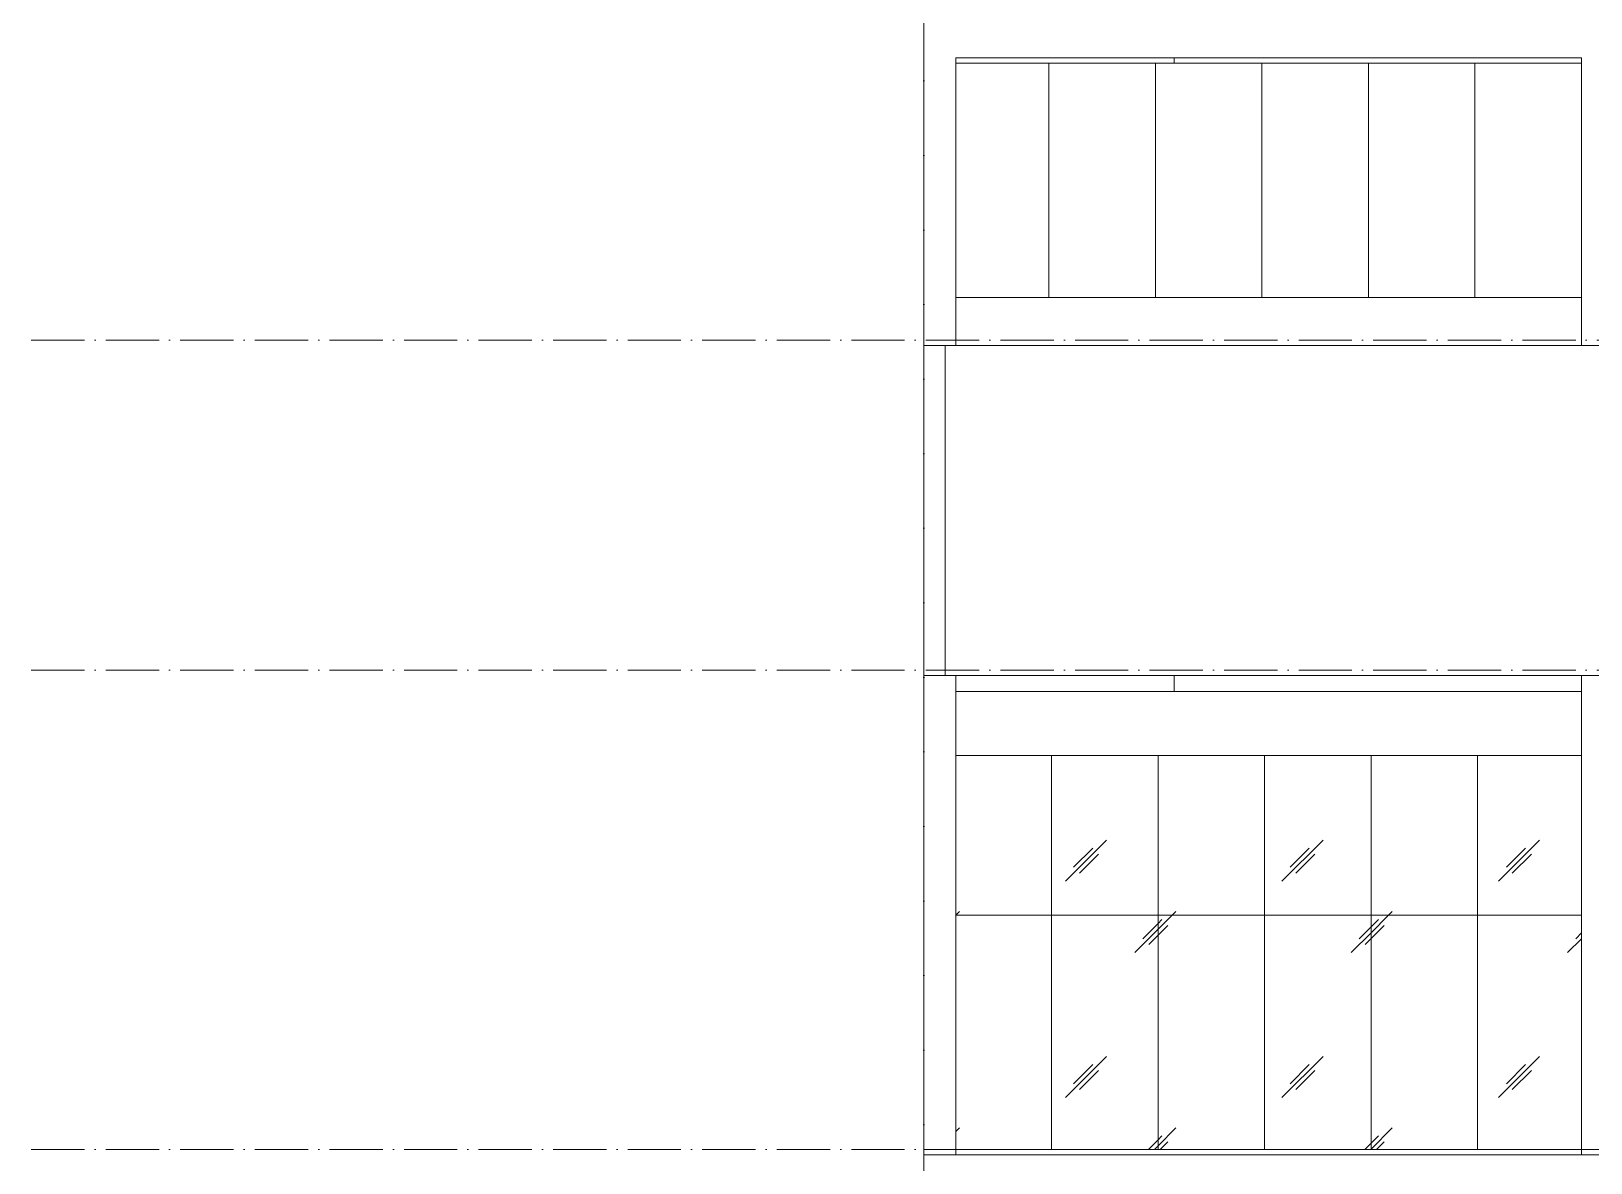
# Model space of a CAD drawing. Header units: millimetres. Extents: x -8482 to 130249, y -7482 to 93550.
# Drawn here: x -8382 to 6262, y 10875 to 21500 of the extents above; entities that cross this region are included whole.
import ezdxf

# ---------------------------------------------------------------- set-up
doc = ezdxf.new("R2010")
doc.units = ezdxf.units.MM
doc.linetypes.add('Grid Line', pattern=[14, 10, -2, 0, -2])
for name, color, linetype, lineweight in [('KINH', 152, 'Continuous', 5), ('NET CAT', 3, 'Continuous', 5), ('NET CATConcrete', 3, 'Continuous', 5), ('NET-THAY', 2, 'Continuous', 9), ('TRUC', 225, 'Continuous', 5)]:
    doc.layers.add(name, color=color, linetype=linetype, lineweight=lineweight)
pattern_1 = [(45, (19748.1, 1401.6), (0, 2032), [253.6, -2620.09]), (45, (19693, 1456.7), (0, 2032), [253.6, -2620.09]), (45, (19617, 1325.7), (0, 2032), [546.2, -2327.48]), (45, (18366.3, 2763), (0, 2032), [253.6, -2620.09]), (45, (18311.2, 2818.2), (0, 2032), [253.6, -2620.09]), (45, (18235.3, 2687.1), (0, 2032), [546.2, -2327.48])]

# ---------------------------------------------------------------- blocks, each defined once
blk = doc.blocks.new('System Panel - Glazed-V170-MẶT ĐỨNG TRỤC A-Q')
at = {"layer": 'KINH'}
h = blk.add_hatch(dxfattribs=at)
h.set_pattern_fill('FP_6', color=256, style=0, pattern_type=2)
h.set_pattern_definition(pattern_1)
h.paths.add_polyline_path([(6175, 11000), (6175, 13200), (5200, 13200), (5200, 11000)], flags=0)
at = {"layer": 'KINH', "color": 10}
for p, q in [((6175, 13200), (5200, 13200)), ((5200, 13200), (5200, 11000))]:
    blk.add_line(p, q, dxfattribs=at)
blk = doc.blocks.new('System Panel - Glazed-V171-MẶT ĐỨNG TRỤC A-Q')
at = {"layer": 'KINH'}
h = blk.add_hatch(dxfattribs=at)
h.set_pattern_fill('FP_6', color=256, style=0, pattern_type=2)
h.set_pattern_definition(pattern_1)
h.paths.add_polyline_path([(5200, 11000), (5200, 13200), (4200, 13200), (4200, 11000)], flags=0)
at = {"layer": 'KINH', "color": 10}
for p, q in [((5200, 13200), (4200, 13200)), ((4200, 13200), (4200, 11000)), ((5200, 11000), (5200, 13200))]:
    blk.add_line(p, q, dxfattribs=at)
blk = doc.blocks.new('System Panel - Glazed-V172-MẶT ĐỨNG TRỤC A-Q')
at = {"layer": 'KINH'}
h = blk.add_hatch(dxfattribs=at)
h.set_pattern_fill('FP_6', color=256, style=0, pattern_type=2)
h.set_pattern_definition(pattern_1)
h.paths.add_polyline_path([(4200, 11000), (4200, 13200), (3200, 13200), (3200, 11000)], flags=0)
at = {"layer": 'KINH', "color": 10}
for p, q in [((4200, 13200), (3200, 13200)), ((3200, 13200), (3200, 11000)), ((4200, 11000), (4200, 13200))]:
    blk.add_line(p, q, dxfattribs=at)
blk = doc.blocks.new('System Panel - Glazed-V173-MẶT ĐỨNG TRỤC A-Q')
at = {"layer": 'KINH'}
h = blk.add_hatch(dxfattribs=at)
h.set_pattern_fill('FP_6', color=256, style=0, pattern_type=2)
h.set_pattern_definition(pattern_1)
h.paths.add_polyline_path([(3200, 11000), (3200, 13200), (2200, 13200), (2200, 11000)], flags=0)
at = {"layer": 'KINH', "color": 10}
for p, q in [((3200, 13200), (2200, 13200)), ((2200, 13200), (2200, 11000)), ((3200, 11000), (3200, 13200))]:
    blk.add_line(p, q, dxfattribs=at)
blk = doc.blocks.new('System Panel - Glazed-V174-MẶT ĐỨNG TRỤC A-Q')
at = {"layer": 'KINH'}
h = blk.add_hatch(dxfattribs=at)
h.set_pattern_fill('FP_6', color=256, style=0, pattern_type=2)
h.set_pattern_definition(pattern_1)
h.paths.add_polyline_path([(2200, 11000), (2200, 13200), (1200, 13200), (1200, 11000)], flags=0)
at = {"layer": 'KINH', "color": 10}
for p, q in [((2200, 13200), (1200, 13200)), ((1200, 13200), (1200, 11000)), ((2200, 11000), (2200, 13200))]:
    blk.add_line(p, q, dxfattribs=at)
blk = doc.blocks.new('System Panel - Glazed-V175-MẶT ĐỨNG TRỤC A-Q')
at = {"layer": 'KINH'}
h = blk.add_hatch(dxfattribs=at)
h.set_pattern_fill('FP_6', color=256, style=0, pattern_type=2)
h.set_pattern_definition(pattern_1)
h.paths.add_polyline_path([(856, 11000), (1200, 11000), (1200, 13200), (300, 13200), (300, 11000)], flags=0)
at = {"layer": 'KINH', "color": 10}
for p, q in [((1200, 13200), (300, 13200)), ((1200, 11000), (1200, 13200))]:
    blk.add_line(p, q, dxfattribs=at)
blk = doc.blocks.new('System Panel - Glazed-610713-MẶT ĐỨNG TRỤC A-Q')
at = {"layer": 'KINH'}
h = blk.add_hatch(dxfattribs=at)
h.set_pattern_fill('FP_6', color=256, style=0, pattern_type=2)
h.set_pattern_definition(pattern_1)
h.paths.add_polyline_path([(6175, 13200), (6175, 14700), (5200, 14700), (5200, 13200), (6150, 13200)], flags=0)
at = {"layer": 'KINH', "color": 10}
for p, q in [((5200, 14700), (5200, 13200)), ((5200, 13200), (6175, 13200))]:
    blk.add_line(p, q, dxfattribs=at)
blk = doc.blocks.new('System Panel - Glazed-V176-MẶT ĐỨNG TRỤC A-Q')
at = {"layer": 'KINH'}
h = blk.add_hatch(dxfattribs=at)
h.set_pattern_fill('FP_6', color=256, style=0, pattern_type=2)
h.set_pattern_definition(pattern_1)
h.paths.add_polyline_path([(5200, 13200), (5200, 14700), (4200, 14700), (4200, 13200)], flags=0)
at = {"layer": 'KINH', "color": 10}
for p, q in [((4200, 14700), (4200, 13200)), ((5200, 13200), (5200, 14700)), ((4200, 13200), (5200, 13200))]:
    blk.add_line(p, q, dxfattribs=at)
blk = doc.blocks.new('System Panel - Glazed-V177-MẶT ĐỨNG TRỤC A-Q')
at = {"layer": 'KINH'}
h = blk.add_hatch(dxfattribs=at)
h.set_pattern_fill('FP_6', color=256, style=0, pattern_type=2)
h.set_pattern_definition(pattern_1)
h.paths.add_polyline_path([(4200, 13200), (4200, 14700), (3200, 14700), (3200, 13200)], flags=0)
at = {"layer": 'KINH', "color": 10}
for p, q in [((3200, 14700), (3200, 13200)), ((4200, 13200), (4200, 14700)), ((3200, 13200), (4200, 13200))]:
    blk.add_line(p, q, dxfattribs=at)
blk = doc.blocks.new('System Panel - Glazed-V178-MẶT ĐỨNG TRỤC A-Q')
at = {"layer": 'KINH'}
h = blk.add_hatch(dxfattribs=at)
h.set_pattern_fill('FP_6', color=256, style=0, pattern_type=2)
h.set_pattern_definition(pattern_1)
h.paths.add_polyline_path([(3200, 13200), (3200, 14700), (2200, 14700), (2200, 13200)], flags=0)
at = {"layer": 'KINH', "color": 10}
for p, q in [((2200, 14700), (2200, 13200)), ((3200, 13200), (3200, 14700)), ((2200, 13200), (3200, 13200))]:
    blk.add_line(p, q, dxfattribs=at)
blk = doc.blocks.new('System Panel - Glazed-V179-MẶT ĐỨNG TRỤC A-Q')
at = {"layer": 'KINH'}
h = blk.add_hatch(dxfattribs=at)
h.set_pattern_fill('FP_6', color=256, style=0, pattern_type=2)
h.set_pattern_definition(pattern_1)
h.paths.add_polyline_path([(2200, 13200), (2200, 14700), (1200, 14700), (1200, 13200)], flags=0)
at = {"layer": 'KINH', "color": 10}
for p, q in [((1200, 14700), (1200, 13200)), ((2200, 13200), (2200, 14700)), ((1200, 13200), (2200, 13200))]:
    blk.add_line(p, q, dxfattribs=at)
blk = doc.blocks.new('System Panel - Glazed-623896-MẶT ĐỨNG TRỤC A-Q')
at = {"layer": 'KINH'}
h = blk.add_hatch(dxfattribs=at)
h.set_pattern_fill('FP_6', color=256, style=0, pattern_type=2)
h.set_pattern_definition(pattern_1)
h.paths.add_polyline_path([(680, 13200), (1200, 13200), (1200, 14700), (300, 14700), (300, 13200)], flags=0)
at = {"layer": 'KINH', "color": 10}
for p, q in [((1200, 13200), (1200, 14700)), ((300, 13200), (1200, 13200))]:
    blk.add_line(p, q, dxfattribs=at)
blk = doc.blocks.new('ALC1807-ASCENT PLAZA-TANG 1_2_rvt-1-MẶT ĐỨNG TRỤC A-Q')
at = {"color": 90, "lineweight": 15}
for p, q in [((14823, 18550), (0, 18550)), ((0, 18550), (200, 18550)), ((0, 15450), (14823, 15450)), ((200, 15450), (0, 15450))]:
    blk.add_line(p, q, dxfattribs=at)
at = {"layer": 'NET-THAY', "lineweight": 15}
for p, q in [((0, 18550), (0, 15450)), ((0, 15450), (0, 18550)), ((200, 18550), (200, 15450))]:
    blk.add_line(p, q, dxfattribs=at)
at = {"layer": 'NET-THAY', "color": 7}
for p, q in [((0, 11000), (14824, 11000)), ((0, 11000), (0, 10950)), ((14824, 10950), (0, 10950))]:
    blk.add_line(p, q, dxfattribs=at)
at = {"color": 250, "lineweight": 15}
for name in ['System Panel - Glazed-623896-MẶT ĐỨNG TRỤC A-Q', 'System Panel - Glazed-V179-MẶT ĐỨNG TRỤC A-Q', 'System Panel - Glazed-V178-MẶT ĐỨNG TRỤC A-Q', 'System Panel - Glazed-V177-MẶT ĐỨNG TRỤC A-Q', 'System Panel - Glazed-V176-MẶT ĐỨNG TRỤC A-Q', 'System Panel - Glazed-610713-MẶT ĐỨNG TRỤC A-Q', 'System Panel - Glazed-V175-MẶT ĐỨNG TRỤC A-Q', 'System Panel - Glazed-V174-MẶT ĐỨNG TRỤC A-Q', 'System Panel - Glazed-V173-MẶT ĐỨNG TRỤC A-Q', 'System Panel - Glazed-V172-MẶT ĐỨNG TRỤC A-Q', 'System Panel - Glazed-V171-MẶT ĐỨNG TRỤC A-Q', 'System Panel - Glazed-V170-MẶT ĐỨNG TRỤC A-Q']:
    blk.add_blockref(name, (0, 0), dxfattribs=at)
blk = doc.blocks.new('System Panel - Glazed-V274-MẶT ĐỨNG TRỤC A-Q')
at = {"layer": 'KINH', "color": 10}
for p, q in [((6175, 21200), (5175, 21200)), ((5175, 21200), (5175, 19000))]:
    blk.add_line(p, q, dxfattribs=at)
blk = doc.blocks.new('System Panel - Glazed-V273-MẶT ĐỨNG TRỤC A-Q')
at = {"layer": 'KINH', "color": 10}
for p, q in [((10250, 20900), (9250, 20900)), ((9250, 20900), (9250, 18700)), ((10250, 18700), (10250, 20900))]:
    blk.add_line(p, q, dxfattribs=at)
blk = doc.blocks.new('System Panel - Glazed-975501-MẶT ĐỨNG TRỤC A-Q')
at = {"layer": 'KINH', "color": 10}
for p, q in [((1175, 21200), (300, 21200)), ((300, 21200), (300, 19000)), ((1175, 19000), (1175, 21200))]:
    blk.add_line(p, q, dxfattribs=at)
blk = doc.blocks.new('ALC1807-ASCENT PLAZA-TANG DIEN HINH_rvt-1-MẶT ĐỨNG TRỤC A-Q')
at = {"layer": 'NET-THAY', "color": 250, "lineweight": 15}
for p, q in [((6175, 19000), (300, 19000)), ((300, 19000), (300, 18550)), ((6175, 18550), (6175, 19000))]:
    blk.add_line(p, q, dxfattribs=at)
at = {"color": 250, "lineweight": 15}
for name, p in [('System Panel - Glazed-975501-MẶT ĐỨNG TRỤC A-Q', (0, 0)), ('System Panel - Glazed-V273-MẶT ĐỨNG TRỤC A-Q', (-8075, 300)), ('System Panel - Glazed-V273-MẶT ĐỨNG TRỤC A-Q', (-7075, 300)), ('System Panel - Glazed-V273-MẶT ĐỨNG TRỤC A-Q', (-6075, 300)), ('System Panel - Glazed-V273-MẶT ĐỨNG TRỤC A-Q', (-5075, 300)), ('System Panel - Glazed-V274-MẶT ĐỨNG TRỤC A-Q', (0, 0))]:
    blk.add_blockref(name, p, dxfattribs=at)

msp = doc.modelspace()

# ---------------------------------------------------------------- linework, layer by layer
at = {"layer": 'NET CAT'}
for p, q in [((-0.1, 18550), (-0.1, 21700)), ((299.9, 18550), (299.9, 21250)), ((2349.9, 21250), (2349.9, 21200)), ((6174.9, 21250), (6174.9, 18550)), ((-0.1, 10950), (-0.1, 15450)), ((299.9, 10950), (299.9, 15450)), ((2349.9, 15450), (2349.9, 15300)), ((6174.9, 15450), (6174.9, 10950)), ((-0.1, 10950), (299.9, 10950)), ((6174.9, 10950), (6474.9, 10950))]:
    msp.add_line(p, q, dxfattribs=at)
at = {"layer": 'NET CATConcrete'}
for p, q in [((299.9, 21250), (6174.9, 21250)), ((299.9, 15300), (6149.9, 15300)), ((299.9, 15300), (299.9, 14700)), ((6149.9, 15300), (6174.9, 15300)), ((6174.9, 15300), (6174.9, 14700)), ((299.9, 14700), (6149.9, 14700)), ((6149.9, 14700), (6174.9, 14700))]:
    msp.add_line(p, q, dxfattribs=at)
at = {"layer": 'NET-THAY'}
for q in [(15961, 10950), (-0.1, 10800)]:
    msp.add_line((-0.1, 10950), q, dxfattribs=at)
at = {"layer": 'TRUC', "linetype": 'Grid Line', "ltscale": 50}
for p, q in [((-0.1, -6170.4), (-0.1, 93540.4)), ((-8381.6, 18600), (51521, 18600)), ((-8381.6, 15500), (51521, 15500)), ((-8381.6, 11000), (51521, 11000))]:
    msp.add_line(p, q, dxfattribs=at)

# ---------------------------------------------------------------- block references
at = {"lineweight": 5}
for name in ['ALC1807-ASCENT PLAZA-TANG DIEN HINH_rvt-1-MẶT ĐỨNG TRỤC A-Q', 'ALC1807-ASCENT PLAZA-TANG 1_2_rvt-1-MẶT ĐỨNG TRỤC A-Q']:
    msp.add_blockref(name, (0, 0), dxfattribs=at)

doc.saveas('drawing.dxf')
